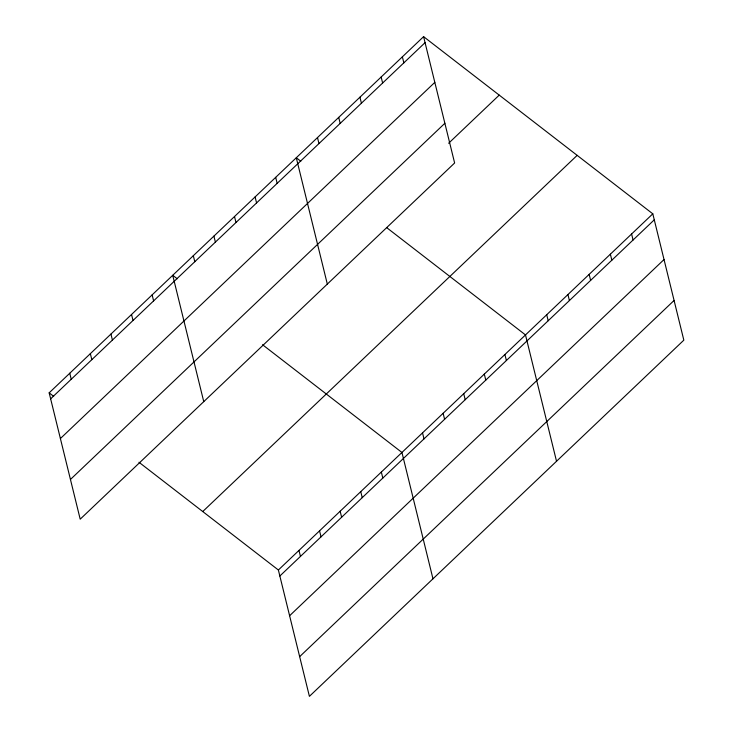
<?xml version="1.0" encoding="UTF-8"?>
<svg xmlns="http://www.w3.org/2000/svg" width="733" height="733" viewBox="0 0 733 733"><rect width="100%" height="100%" fill="white"/><g stroke="black" fill="none" stroke-linecap="round" stroke-linejoin="round"><path stroke-width="1.1" d="M423.592 36.65L454.625 162.992L80.199 519.175L49.166 392.842L423.592 36.65L652.801 213.825L683.834 340.158L309.408 696.35L278.375 570.008L138.977 462.257M50.641 398.844L425.067 42.651M60.39 438.554L434.816 82.362M70.441 479.464L444.867 123.281M448.633 143.247L499.228 95.116M202.739 511.542L577.164 155.359M278.375 570.008L652.801 213.825M279.85 576.01L654.276 219.827M289.608 615.729L664.034 259.537M299.66 656.64L674.085 300.448M300.787 161.233L296.288 157.751L327.321 284.092M386.978 227.862L525.497 334.926L556.53 461.268M177.23 278.778L172.722 275.296L203.756 401.638M262.533 344.721L401.941 452.472L432.974 578.804M49.166 392.842L53.665 396.324M631.589 234.01L633.065 240.012M610.369 254.186L611.844 260.188M589.149 274.371L590.624 280.373M567.938 294.556L569.404 300.557M546.717 314.741L548.192 320.742M504.909 354.515L506.384 360.517M484.311 374.105L485.787 380.106M402.371 56.835L403.846 62.836M463.723 393.694L465.189 399.696M381.151 77.02L382.626 83.021M443.126 413.293L444.601 419.294M359.94 97.205L361.415 103.206M422.529 432.882L424.004 438.884M338.719 117.39L340.194 123.391M317.499 137.575L318.974 143.576M381.343 472.061L382.818 478.063M360.755 491.651L362.23 497.652M275.69 177.349L277.166 183.351M340.158 511.24L341.633 517.241M255.102 196.939L256.568 202.94M319.561 530.829L321.036 536.831M234.505 216.528L235.98 222.53M298.972 550.419L300.448 556.42M213.908 236.118L215.383 242.119M193.32 255.707L194.795 261.708M152.134 294.886L153.609 300.887M131.537 314.475L133.012 320.477M110.949 334.065L112.415 340.066M90.351 353.663L91.827 359.665M69.754 373.253L71.229 379.254"/></g></svg>
